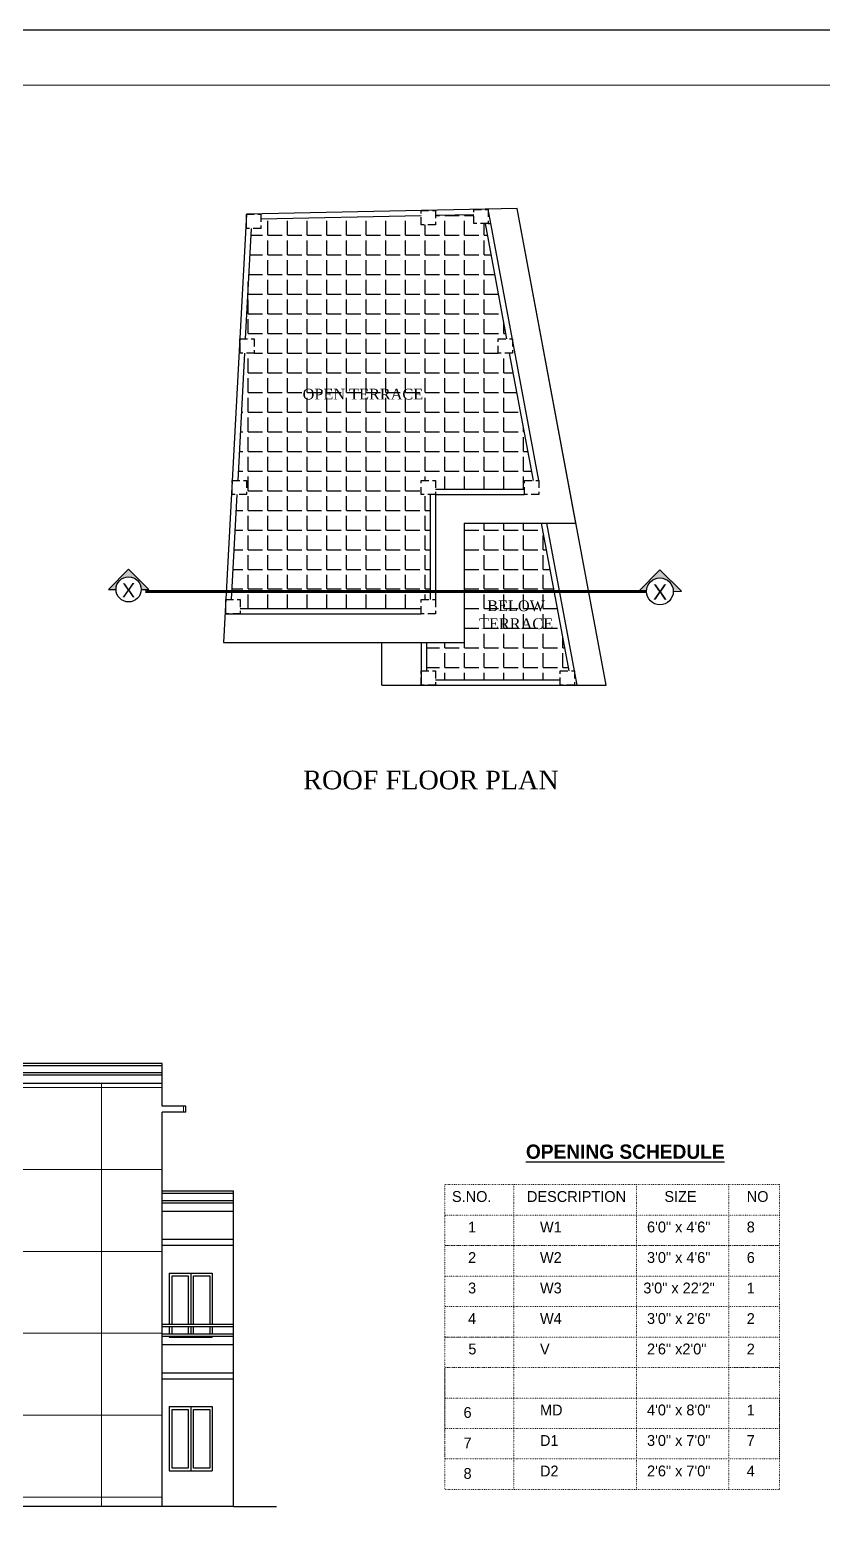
# Model space of a CAD drawing. Header units: inches. Extents: x 58262 to 68316, y -6134 to -3260.
# Drawn here: x 60247 to 60912, y -4520 to -3260 of the extents above; entities that cross this region are included whole.
import ezdxf

# ---------------------------------------------------------------- set-up
doc = ezdxf.new("R2010")
doc.units = ezdxf.units.IN
doc.header["$MEASUREMENT"] = 0
for name, pattern in [('ACAD_ISO10W100', [18.5, 12, -3, 0.5, -3]), ('DOT', [0.25, 0, -0.25]), ('HIDDEN', [9.525, 6.35, -3.175])]:
    doc.linetypes.add(name, pattern=pattern)
for name, color, linetype, lineweight in [('1', 7, 'Continuous', 25), ('A_hatch', 253, 'Continuous', 5), ('DW-SEC', 24, 'Continuous', 25), ('ELE1', 3, 'Continuous', 9), ('ELEVATION', 6, 'Continuous', 30), ('hatch', 30, 'Continuous', 5), ('Text', 7, 'Continuous', 9)]:
    doc.layers.add(name, color=color, linetype=linetype, lineweight=lineweight)
doc.layers.add('AG-DIAGRAM', color=7, linetype='Continuous', true_color=0xfecc66)
doc.layers.add('DIM', color=5, linetype='Continuous')
doc.layers.add('T-TEXT', color=1, linetype='Continuous')
doc.styles.add('salik subedi', font='arial.ttf')
doc.styles.get("Standard").update_dxf_attribs({"font": 'times.ttf'})
doc.styles.add('style2', font='stylu.ttf')
doc.styles.add('text-arial', font='arial.ttf', dxfattribs={"width": 0.95})
pattern_1 = [(0, (14939.397, 0), (0, 16.5), [12, -4.5]), (90, (14939.397, 0), (-16.5, 1e-15), [12, -4.5])]

# ---------------------------------------------------------------- blocks, each defined once
blk = doc.blocks.new('SECTION-TAG')
at = {"layer": 'hatch'}
h = blk.add_hatch(color=256, dxfattribs=at)
h.dxf.hatch_style = 1
h.paths.add_polyline_path([(0.22, 0), (0.352, 0), (0, 0.352), (-0.352, 0), (-0.22, 0, -1)])
at = {"layer": 'AG-DIAGRAM'}
for p, q in [((0, 0.352), (-0.352, 0)), ((0.352, 0), (0, 0.352)), ((-0.352, 0), (-0.22, 0)), ((0.22, 0), (0.352, 0))]:
    blk.add_line(p, q, dxfattribs=at)
blk.add_circle((0, 0), 0.22, dxfattribs=at)

msp = doc.modelspace()

# ---------------------------------------------------------------- hatches: boundary and pattern name
at = {"layer": 'A_hatch', "ltscale": 5}
h = msp.add_hatch(dxfattribs=at)
h.set_pattern_fill('ANSI37', color=11, scale=550, angle=45)
h.set_pattern_definition([(90, (-2324.59, -4491.416), (-68.75, 0), []), (180, (-2324.59, -4491.416), (-7e-15, -68.75), [])])
h.paths.add_polyline_path([(60357.67, -4275.24), (60357.67, -4168.24), (60377.61, -4168.24), (60377.61, -4163.24), (60357.67, -4163.24), (60357.67, -4144.24), (60022.23, -4144.24), (60022.23, -4163.24), (60022.23, -4275.24), (60022.23, -4387.24), (60022.23, -4499.24), (60357.67, -4499.24), (60357.67, -4387.24)])
at = {"layer": 'DW-SEC'}
h = msp.add_hatch(dxfattribs=at)
h.set_pattern_fill('ANGLE', color=256, scale=60)
h.set_pattern_definition(pattern_1)
h.paths.add_polyline_path([(60649.27, -3531.07), (60639.6, -3531.07), (60639.6, -3519.07), (60647.02, -3519.07), (60628.92, -3422.27), (60619.21, -3422.27), (60619.21, -3414.77), (60586.94, -3415.45), (60586.94, -3423.21), (60574.94, -3423.21), (60574.94, -3415.71), (60440.42, -3418.57), (60440.42, -3426.33), (60432.29, -3426.33), (60427.35, -3519.07), (60434.85, -3519.07), (60434.85, -3531.07), (60426.71, -3531.07), (60421.03, -3637.77), (60428.53, -3637.77), (60428.53, -3649.77), (60420.39, -3649.77), (60416.07, -3731.02), (60582.51, -3731.02), (60582.51, -3649.77), (60575.01, -3649.77), (60575.01, -3637.77), (60587.01, -3637.77), (60587.01, -3645.27), (60661.8, -3645.27), (60661.8, -3637.77), (60669.22, -3637.77)])
h.paths.add_polyline_path([(60575.01, -3737.77), (60582.51, -3737.77), (60582.51, -3731.02), (60416.07, -3731.02), (60415.71, -3737.77), (60423.2, -3737.77), (60423.2, -3745.27), (60575.01, -3745.27)])
h.paths.add_polyline_path([(60474.35, -3575.01), (60577.76, -3575.01), (60577.76, -3555.73), (60474.35, -3555.73)], flags=24)
h = msp.add_hatch(dxfattribs=at)
h.set_pattern_fill('ANGLE', color=256, scale=60)
h.set_pattern_definition(pattern_1)
h.paths.add_polyline_path([(60686.66, -3731.02), (60611.01, -3731.02), (60611.01, -3773.77), (60579.51, -3773.77), (60579.51, -3797.77), (60587.01, -3797.77), (60587.01, -3805.27), (60691.72, -3805.27), (60691.72, -3797.77), (60699.14, -3797.77)])
h.paths.add_polyline_path([(60675.95, -3673.77), (60611.01, -3673.77), (60611.01, -3731.02), (60686.66, -3731.02)])
h.paths.add_polyline_path([(60622.01, -3767.75), (60687.27, -3767.75), (60687.27, -3733.42), (60622.01, -3733.42)], flags=24)

# ---------------------------------------------------------------- linework, layer by layer
at = {"linetype": 'DOT', "lineweight": 5, "ltscale": 1.5}
for p, q in [((60652.85, -4228.98), (60652.85, -4484.99)), ((60755.69, -4228.98), (60755.69, -4484.99)), ((60833.23, -4228.98), (60833.23, -4484.99))]:
    msp.add_line(p, q, dxfattribs=at)
at = {"color": 5}
for p, q in [((60363.67, -4303.24), (60399.67, -4303.24)), ((60363.67, -4303.24), (60363.67, -4346.24)), ((60381.67, -4303.24), (60381.67, -4346.24)), ((60399.67, -4303.24), (60399.67, -4346.24)), ((60363.67, -4348.24), (60363.67, -4354.24)), ((60363.67, -4356.24), (60363.67, -4357.24)), ((60363.67, -4357.24), (60399.67, -4357.24)), ((60381.67, -4348.24), (60381.67, -4354.24)), ((60381.67, -4356.24), (60381.67, -4357.24)), ((60399.67, -4348.24), (60399.67, -4354.24)), ((60399.67, -4356.24), (60399.67, -4357.24)), ((60363.67, -4415.24), (60399.67, -4415.24)), ((60363.67, -4415.24), (60363.67, -4469.24)), ((60381.67, -4415.24), (60381.67, -4469.24)), ((60399.67, -4415.24), (60399.67, -4469.24)), ((60363.67, -4469.24), (60399.67, -4469.24))]:
    msp.add_line(p, q, dxfattribs=at)
at = {"linetype": 'DOT', "lineweight": 5, "ltscale": 1.5}
for points in [[(60594.77, -4228.98), (60875.65, -4228.98), (60875.65, -4254.58), (60594.77, -4254.58)], [(60594.77, -4280.18), (60875.65, -4280.18), (60875.65, -4305.78), (60594.77, -4305.78)], [(60594.77, -4382.58), (60875.65, -4382.58), (60875.65, -4408.19), (60594.77, -4408.19)]]:
    msp.add_lwpolyline(points, close=True, dxfattribs=at)
for points in [[(60875.65, -4254.58), (60875.65, -4280.18), (60594.77, -4280.18), (60594.77, -4254.58)], [(60594.77, -4305.78), (60594.77, -4280.18)], [(60875.65, -4280.18), (60875.65, -4305.78), (60652.85, -4305.78)], [(60875.65, -4305.78), (60875.65, -4331.38), (60594.77, -4331.38), (60594.77, -4305.78)], [(60875.65, -4331.38), (60875.65, -4356.98), (60594.77, -4356.98), (60594.77, -4331.38)], [(60652.85, -4382.58), (60594.77, -4382.58), (60594.77, -4356.98), (60652.85, -4356.98)], [(60875.65, -4356.98), (60875.65, -4382.58), (60833.23, -4382.58)], [(60594.77, -4484.99), (60594.77, -4382.58)], [(60875.65, -4382.58), (60875.65, -4433.79), (60594.77, -4433.79), (60594.77, -4382.58)], [(60875.65, -4408.19), (60875.65, -4459.39), (60594.77, -4459.39), (60594.77, -4408.19)], [(60594.77, -4484.99), (60875.65, -4484.99), (60875.65, -4408.19)]]:
    msp.add_lwpolyline(points, dxfattribs=at)
at = {"color": 5}
for points in [[(60366.07, -4346.24), (60366.07, -4305.7), (60379.61, -4305.7), (60379.61, -4346.24)], [(60384.07, -4346.24), (60384.07, -4305.7), (60397.61, -4305.7), (60397.61, -4346.24)], [(60366.07, -4354.24), (60366.07, -4348.24)], [(60379.61, -4348.24), (60379.61, -4354.24)], [(60384.07, -4354.24), (60384.07, -4348.24)], [(60397.61, -4348.24), (60397.61, -4354.24)]]:
    msp.add_lwpolyline(points, dxfattribs=at)
for points in [[(60366.07, -4417.7), (60379.61, -4417.7), (60379.61, -4467.1), (60366.07, -4467.1)], [(60384.07, -4417.7), (60397.61, -4417.7), (60397.61, -4467.1), (60384.07, -4467.1)]]:
    msp.add_lwpolyline(points, close=True, dxfattribs=at)
at = {"layer": '1', "color": 11, "ltscale": 5}
for p, q in [((60357.67, -4127.24), (60018.17, -4127.24)), ((60357.67, -4129.24), (60018.17, -4129.24)), ((60357.67, -4135.24), (60018.17, -4135.24)), ((60357.67, -4137.24), (60018.17, -4137.24)), ((60357.67, -4144.24), (60018.17, -4144.24)), ((60357.67, -4234.24), (60417.67, -4234.24)), ((60357.67, -4236.24), (60417.67, -4236.24)), ((60357.67, -4242.24), (60417.67, -4242.24)), ((60357.67, -4244.24), (60417.67, -4244.24)), ((60357.67, -4251.24), (60417.67, -4251.24)), ((60357.67, -4346.24), (60417.67, -4346.24)), ((60357.67, -4348.24), (60417.67, -4348.24)), ((60357.67, -4354.24), (60417.67, -4354.24)), ((60357.67, -4356.24), (60417.67, -4356.24)), ((60357.67, -4363.24), (60417.67, -4363.24))]:
    msp.add_line(p, q, dxfattribs=at)
at = {"layer": 'AG-DIAGRAM', "linetype": 'ACAD_ISO10W100', "lineweight": 15, "ltscale": 0.1, "const_width": 2.56}
msp.add_lwpolyline([(60343.59, -3731.02), (60764.05, -3731.02)], dxfattribs=at)
at = {"layer": 'Defpoints'}
msp.add_lwpolyline([(61439.74, -3259.7), (58262.14, -3259.7), (58262.14, -5507.67), (61439.74, -5507.67)], close=True, dxfattribs=at)
at = {"layer": 'ELE1'}
msp.add_lwpolyline([(58308.46, -3306.02), (61393.43, -3306.02), (61393.43, -5461.35), (58308.46, -5461.35)], close=True, dxfattribs=at)
at = {"layer": 'ELEVATION'}
for p, q in [((60428.42, -3414.33), (60409.28, -3773.77)), ((60655.53, -3409.49), (60428.42, -3414.33)), ((60440.42, -3414.33), (60440.42, -3414.07)), ((60586.94, -3411.21), (60586.94, -3410.95)), ((60619.21, -3414.77), (60586.94, -3415.45)), ((60673.8, -3637.77), (60631.21, -3410.01)), ((60631.21, -3410.27), (60631.21, -3410.01)), ((60730.38, -3809.77), (60655.53, -3409.49)), ((60704.95, -3673.77), (60655.53, -3409.49)), ((60432.29, -3426.33), (60427.35, -3519.07)), ((60574.94, -3415.71), (60440.42, -3418.57)), ((60647.02, -3519.07), (60628.92, -3422.27)), ((60631.21, -3422.27), (60633.5, -3422.27)), ((60422.85, -3522.07), (60422.85, -3531.07)), ((60426.71, -3531.07), (60421.03, -3637.77)), ((60669.22, -3637.77), (60649.27, -3531.07)), ((60420.39, -3649.77), (60415.71, -3737.77)), ((60582.51, -3649.77), (60582.51, -3737.77)), ((60587.01, -3645.27), (60661.8, -3645.27)), ((60587.01, -3649.77), (60587.01, -3737.77)), ((60587.01, -3649.77), (60661.8, -3649.77)), ((60611.01, -3673.77), (60611.01, -3773.77)), ((60611.01, -3673.77), (60704.95, -3673.77)), ((60699.14, -3797.77), (60675.95, -3673.77)), ((60703.72, -3797.77), (60680.53, -3673.77)), ((60410.56, -3749.77), (60545.01, -3749.77)), ((60423.2, -3745.27), (60575.01, -3745.27)), ((60539.01, -3749.77), (60575.01, -3749.77)), ((60409.28, -3773.77), (60611.01, -3773.77)), ((60542.01, -3809.77), (60542.01, -3773.77)), ((60575.01, -3773.77), (60575.01, -3809.77)), ((60579.51, -3773.77), (60579.51, -3797.77)), ((60587.01, -3805.27), (60691.72, -3805.27)), ((60705.97, -3809.77), (60703.72, -3797.77)), ((60703.72, -3800.77), (60704.28, -3800.77)), ((60542.01, -3809.77), (60575.01, -3809.77)), ((60575.01, -3809.77), (60730.38, -3809.77)), ((60357.67, -4163.24), (60357.67, -4127.24)), ((60377.61, -4163.24), (60357.67, -4163.24)), ((60377.61, -4168.24), (60357.67, -4168.24)), ((60357.67, -4275.24), (60357.67, -4168.24)), ((60377.61, -4168.24), (60377.61, -4163.24)), ((60417.67, -4275.24), (60417.67, -4234.24)), ((60417.67, -4275.24), (60357.67, -4275.24)), ((60357.67, -4387.24), (60357.67, -4275.24)), ((60417.67, -4280.24), (60357.67, -4280.24)), ((60417.67, -4387.24), (60417.67, -4275.24)), ((60417.67, -4387.24), (60417.67, -4346.24)), ((60417.67, -4387.24), (60357.67, -4387.24)), ((60357.67, -4499.24), (60357.67, -4387.24)), ((60417.67, -4392.24), (60357.67, -4392.24)), ((60417.67, -4499.24), (60417.67, -4387.24)), ((60417.67, -4499.24), (60018.17, -4499.24)), ((60417.67, -4499.24), (60453.67, -4499.24))]:
    msp.add_line(p, q, dxfattribs=at)
at = {"layer": 'ELEVATION', "linetype": 'HIDDEN'}
for points in [[(60428.42, -3414.33), (60440.42, -3414.33), (60440.42, -3426.33), (60428.42, -3426.33)], [(60574.94, -3411.21), (60586.94, -3411.21), (60586.94, -3423.21), (60574.94, -3423.21)], [(60619.21, -3410.27), (60631.21, -3410.27), (60631.21, -3422.27), (60619.21, -3422.27)], [(60422.85, -3519.07), (60434.85, -3519.07), (60434.85, -3531.07), (60422.85, -3531.07)], [(60639.6, -3519.07), (60651.6, -3519.07), (60651.6, -3531.07), (60639.6, -3531.07)], [(60416.53, -3637.77), (60428.53, -3637.77), (60428.53, -3649.77), (60416.53, -3649.77)], [(60575.01, -3637.77), (60587.01, -3637.77), (60587.01, -3649.77), (60575.01, -3649.77)], [(60661.8, -3637.77), (60673.8, -3637.77), (60673.8, -3649.77), (60661.8, -3649.77)], [(60411.2, -3737.77), (60423.2, -3737.77), (60423.2, -3749.77), (60411.2, -3749.77)], [(60575.01, -3737.77), (60587.01, -3737.77), (60587.01, -3749.77), (60575.01, -3749.77)], [(60575.01, -3797.77), (60587.01, -3797.77), (60587.01, -3809.77), (60575.01, -3809.77)], [(60691.72, -3797.77), (60703.72, -3797.77), (60703.72, -3809.77), (60691.72, -3809.77)]]:
    msp.add_lwpolyline(points, close=True, dxfattribs=at)

# ---------------------------------------------------------------- block references
at = {"layer": 'DIM'}
for p, xscale, yscale, zscale, rotation in [((60329.49, -3729.33), 48.00000000000009, 48.00000000000009, 48.00000000000009, 0.1557565606150144), ((60775.33, -3730.99), 51.19999999999987, 51.19999999999987, 51.19999999999987, 0.1557566363735241)]:
    msp.add_blockref('SECTION-TAG', p, dxfattribs=dict(at, xscale=xscale, yscale=yscale, zscale=zscale, rotation=rotation))

# ---------------------------------------------------------------- texts
for s, insert, char_height, width, attachment_point in [('{\\fTimes New Roman|b0|i0|c0|p18;OPEN TERRACE}', (60526.14, -3560.84), 9.03, 186.6941, 2), ('{\\fTimes New Roman|b0|i0|c0|p18;BELOW \\PTERRACE}', (60654.69, -3738.53), 9.03, 186.6941, 2), ('{\\fTimes New Roman|b0|i0|c0|p18;ROOF FLOOR PLAN}', (60690.47, -3881.5), 15.677, 254.6308, 3)]:
    msp.add_mtext(s, dxfattribs=dict(insert=insert, char_height=char_height, width=width, attachment_point=attachment_point))
at = {"layer": 'T-TEXT', "insert": (60662.93, -4195.37), "char_height": 12, "width": 298.4881, "attachment_point": 1, "style": 'salik subedi'}
msp.add_mtext('{\\fStylus BT|b1|i0|c0|p34;\\LOPENING SCHEDULE}', dxfattribs=at)
at = {"layer": 'Text', "style": 'text-arial'}
for height, p in [(12, (60323.86, -3736.11)), (12.8, (60769.52, -3737.99))]:
    msp.add_text('X', height=height, rotation=0.15576, dxfattribs=at).set_placement(p)
at = {"layer": 'Text', "char_height": 9.1, "width": 74.858, "attachment_point": 4, "style": 'style2'}
for s, insert in [('S.NO.', (60600.87, -4239.08)), ('DESCRIPTION', (60663.8, -4239.08)), ('SIZE', (60779.13, -4239.08)), ('NO', (60848.25, -4239.08)), ('    1', (60600.87, -4264.68)), ('W1', (60674.74, -4264.68)), ('6\'0" x 4\'6"', (60764.58, -4264.68)), ('8', (60848.25, -4264.68)), ('    2', (60600.87, -4290.28)), ('W2', (60674.74, -4290.28)), ('3\'0" x 4\'6"', (60764.58, -4290.28)), ('6', (60848.25, -4290.28)), ('    3', (60600.87, -4315.89)), ('W3', (60674.74, -4315.89)), ('3\'0" x 22\'2"', (60761.46, -4315.89)), ('1', (60848.25, -4315.89)), ('    4', (60600.87, -4341.49)), ('W4', (60674.74, -4341.49)), ('3\'0" x 2\'6"', (60764.58, -4341.49)), ('2', (60848.25, -4341.49)), ('   5', (60604.44, -4367.09)), ('V', (60674.74, -4367.09)), ('2\'6" x2\'0"', (60764.58, -4367.09)), ('2', (60848.25, -4367.09)), ('    6', (60597.06, -4420.39)), ('MD', (60674.74, -4418.29)), ('4\'0" x 8\'0"', (60764.58, -4418.29)), ('1', (60848.25, -4418.29)), ('    7', (60597.06, -4446)), ('D1', (60674.74, -4443.89)), ('3\'0" x 7\'0"', (60764.58, -4443.89)), ('7', (60848.25, -4443.89)), ('    8', (60597.06, -4471.6)), ('D2', (60674.74, -4469.49)), ('2\'6" x 7\'0"', (60764.58, -4469.49)), ('4', (60848.25, -4469.49))]:
    msp.add_mtext(s, dxfattribs=dict(at, insert=insert))

doc.saveas('drawing.dxf')
